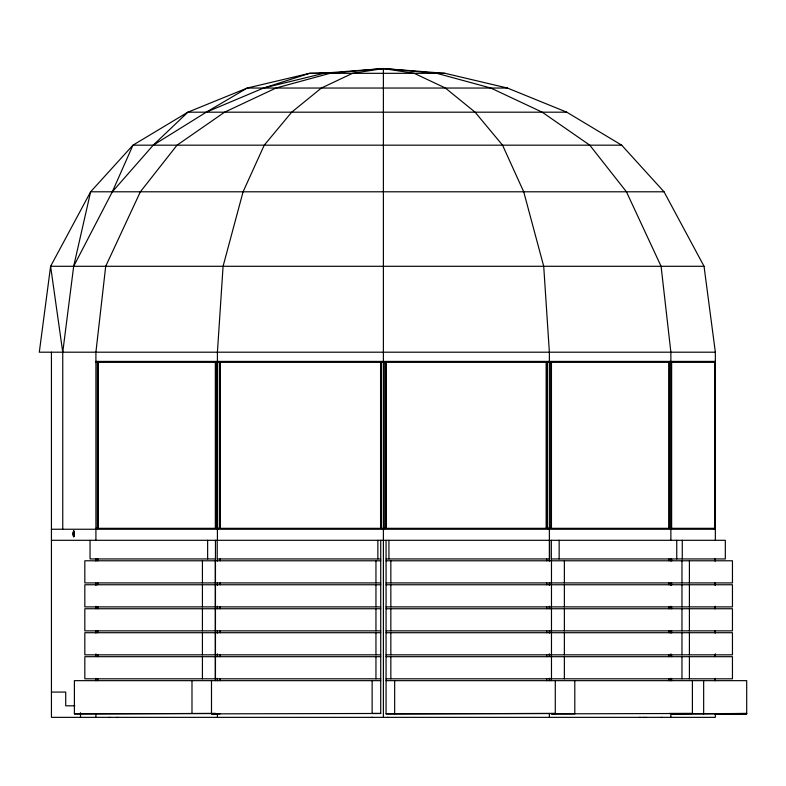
<?xml version="1.0" encoding="UTF-8"?>
<svg xmlns="http://www.w3.org/2000/svg" width="786" height="786" viewBox="0 0 786 786"><rect width="100%" height="100%" fill="white"/><g stroke="black" fill="none" stroke-linecap="round" stroke-linejoin="round"><path stroke-width="1.18" d="M62.752 529.243L62.752 352.197L73.678 266.287L90.626 191.794L132.962 145.174L187.883 112.182L247.226 88.042L309.576 73.324L329.973 72.813L323.812 73.324L263.585 88.042L206.266 112.182L153.221 145.174L112.329 191.794L73.678 266.287M74.139 536.327L74.424 534.657M112.329 191.794L132.962 145.174L621.687 145.174L664.023 191.794L704.04 266.287L715.348 352.197L715.348 540.306M74.159 536.081L73.668 536.926L72.892 534.755L73.668 530.629L74.424 532.898M153.221 145.174L187.883 112.182L566.775 112.182L621.687 145.174M206.266 112.182L247.226 88.042L507.432 88.042L566.775 112.182M263.585 88.042L309.576 73.324L445.072 73.324L507.432 88.042M445.072 73.324L383.391 68.549L352.55 73.324L321.376 88.042L291.704 112.182L264.243 145.174L243.08 191.794L223.077 266.287L217.417 352.197L217.417 540.306M670.88 540.306L670.88 352.197L661.085 266.287L626.432 191.794L589.765 145.174L542.202 112.182L490.808 88.042L436.81 73.324L383.391 68.549L329.973 73.324L275.974 88.042L224.59 112.182L177.027 145.174L140.36 191.794L105.707 266.287L95.912 352.197L95.912 540.306M549.375 561.066L549.375 352.197L543.716 266.287L523.712 191.794L502.539 145.174L475.088 112.182L445.416 88.042L414.232 73.324L383.391 68.549L321.71 73.324L321.71 72.813L323.812 73.324M319.46 73.324L329.973 72.813M703.657 713.855L746.7 713.472L671.598 713.855L703.657 713.855L703.657 680.656M74.395 713.855L215.462 713.472L74.395 713.855L74.395 680.656L380.719 680.656M692.397 680.656L692.397 713.472L551.33 713.855L574.802 713.855L574.802 680.656M211.493 680.656L211.493 713.855L380.719 713.472L380.719 540.306M386.064 540.306L386.064 713.855L555.289 713.472L555.289 680.656M386.064 713.855L555.289 713.472M664.023 191.794L90.626 191.794L50.609 266.287L39.3 352.197L715.348 352.197M704.04 266.287L50.609 266.287L62.752 352.197M95.912 361.422L715.348 361.422M95.912 362.346L219.716 362.346L219.716 528.32L95.912 528.32M715.348 362.346L547.076 362.346L547.076 528.32L715.348 528.32M51.434 529.243L715.348 529.243M51.434 540.306L725.321 540.306L725.321 558.944L551.33 558.944M215.462 558.944L90.046 558.944L90.046 540.306M380.719 558.944L217.221 558.944L217.221 540.306M386.064 558.944L549.561 558.944L549.561 540.306M380.719 560.782L84.829 560.782L84.829 582.917L380.719 582.917M386.064 560.782L732.454 560.782L732.454 582.917L386.064 582.917M380.719 584.755L84.829 584.755L84.829 606.89L380.719 606.89M386.064 584.755L732.454 584.755L732.454 606.89L386.064 606.89M380.719 608.737L84.829 608.737L84.829 630.863L380.719 630.863M386.064 608.737L732.454 608.737L732.454 630.863L386.064 630.863M380.719 632.71L84.829 632.71L84.829 654.836L380.719 654.836M386.064 632.71L732.454 632.71L732.454 654.836L386.064 654.836M380.719 656.683L84.829 656.683L84.829 678.809L380.719 678.809M386.064 656.683L732.454 656.683L732.454 678.809L386.064 678.809M386.064 680.656L746.7 680.656L746.7 713.855L714.631 713.855M51.434 692.073L65.719 692.073L65.719 705.808L74.827 705.808M380.719 713.472L372.132 713.472L372.132 680.656M668.925 713.472L692.397 713.472M211.493 713.855L220.09 713.855M108.645 717.451L110.531 717.451M116.426 717.451L118.313 717.451M371.375 717.451L372.76 717.451M386.948 717.451L388.333 717.451M638.989 717.451L640.688 717.451M643.027 717.451L644.717 717.451M645.385 717.451L646.76 717.451M660.957 717.451L662.333 717.451M714.415 713.57L746.7 713.855M74.159 531.474L73.727 530.923L73.019 532.898L73.727 536.632M715.348 558.62L715.348 561.066M715.348 583.045L715.348 585.482M715.348 606.242L715.348 608.688M715.348 630.667L715.348 633.103M715.348 653.864L715.348 656.3M715.348 678.279L715.348 680.725M715.348 713.688L715.348 717.353L51.434 717.353L51.434 352.197M714.828 362.346L714.828 528.32M714.592 362.346L714.592 528.32M714.631 558.944L714.631 560.782M714.631 582.917L714.631 584.755M714.631 606.89L714.631 608.737M714.631 630.863L714.631 632.71M714.631 654.836L714.631 656.683M714.631 678.809L714.631 680.656M714.012 361.422L714.012 362.346M714.012 528.32L713.924 529.243M689.41 560.782L689.41 582.917M689.41 584.755L689.41 606.89M689.41 608.737L689.41 630.863M689.41 632.71L689.41 654.836M689.41 656.683L689.41 678.809M682.277 540.306L682.277 558.944M681.963 560.782L681.963 582.917M681.963 584.755L681.963 606.89M681.963 608.737L681.963 630.863M681.963 632.71L681.963 654.836M681.963 656.683L681.963 678.809M676.746 540.306L676.746 558.944M671.637 362.346L671.637 528.32M671.598 558.944L671.598 560.782M671.598 582.917L671.598 584.755M671.598 606.89L671.598 608.737M671.598 630.863L671.598 632.71M671.598 654.836L671.598 656.683M671.598 678.809L671.598 680.656M671.401 362.346L671.401 528.32M670.88 558.62L670.88 561.066M670.88 583.045L670.88 585.482M670.88 606.242L670.88 608.688M670.88 630.667L670.88 633.103M670.88 653.864L670.88 656.3M670.88 678.279L670.88 680.725M670.88 713.688L670.88 717.353M669.898 361.422L669.898 362.346M669.898 528.32L669.898 529.243M669.544 361.422L669.544 362.346M669.633 528.32L669.633 529.243M669.456 362.346L669.456 528.32M668.925 558.944L668.925 560.782M668.925 582.917L668.925 584.755M668.925 606.89L668.925 608.737M668.925 630.863L668.925 632.71M668.925 654.836L668.925 656.683M668.925 678.809L668.925 680.656M668.807 362.346L668.807 528.32M564.368 560.782L564.368 582.917M564.368 584.755L564.368 606.89M564.368 608.737L564.368 630.863M564.368 632.71L564.368 654.836M564.368 656.683L564.368 678.809M559.151 540.306L559.151 558.944M551.477 560.782L551.477 582.917M551.477 584.755L551.477 606.89M551.477 608.737L551.477 630.863M551.477 632.71L551.477 654.836M551.477 656.683L551.477 678.809M551.448 362.346L551.448 528.32M551.33 540.306L551.33 560.782M551.33 582.917L551.33 584.755M551.33 606.89L551.33 608.737M551.33 630.863L551.33 632.71M551.33 654.836L551.33 656.683M551.33 678.809L551.33 680.656M550.79 362.346L550.79 528.32M549.375 583.045L549.375 585.482M549.375 606.242L549.375 608.688M549.375 630.667L549.375 633.103M549.375 653.864L549.375 656.3M549.375 678.279L549.375 680.725M549.375 713.688L549.375 717.353M549.011 361.422L549.011 362.346M548.657 528.32L548.657 529.243M548.392 361.422L548.392 362.346M548.392 528.32L548.392 529.243M547.439 362.346L547.439 528.32M546.702 558.944L546.702 560.782M546.702 582.917L546.702 584.755M546.702 606.89L546.702 608.737M546.702 630.863L546.702 632.71M546.702 654.836L546.702 656.683M546.702 678.809L546.702 680.656M546.191 362.346L546.191 528.32M394.66 680.656L394.66 713.855M390.839 560.782L390.839 582.917M390.839 584.755L390.839 606.89M390.839 608.737L390.839 630.863M390.839 632.71L390.839 654.836M390.839 656.683L390.839 678.809M388.932 540.306L388.932 558.944M386.221 362.346L386.221 528.32M384.973 362.346L384.973 528.32M383.755 361.422L383.755 362.346M383.755 528.32L383.755 529.243M383.391 68.549L383.391 717.353M383.037 361.422L383.037 362.346M380.571 362.346L380.571 528.32M377.86 540.306L377.86 558.944M375.954 560.782L375.954 582.917M375.954 584.755L375.954 606.89M375.954 608.737L375.954 630.863M375.954 632.71L375.954 654.836M375.954 656.683L375.954 678.809M220.09 558.944L220.09 560.782M220.09 582.917L220.09 584.755M220.09 606.89L220.09 608.737M220.09 630.863L220.09 632.71M220.09 654.836L220.09 656.683M220.09 678.809L220.09 680.656M219.353 362.346L219.353 528.32M218.39 361.422L218.39 362.346M218.135 528.32L218.135 529.243M217.771 361.422L217.771 362.346M217.771 528.32L217.771 529.243M217.417 558.62L217.417 561.066M217.417 583.045L217.417 585.482M217.417 606.242L217.417 608.688M217.417 630.667L217.417 633.103M217.417 653.864L217.417 656.3M217.417 678.279L217.417 680.725M217.417 713.688L217.417 717.353M216.327 362.346L216.327 528.32M216.003 362.346L216.003 528.32M215.462 540.306L215.462 680.656M215.344 362.346L215.344 528.32M215.315 560.782L215.315 582.917M215.315 584.755L215.315 606.89M215.315 608.737L215.315 630.863M215.315 632.71L215.315 654.836M215.315 656.683L215.315 678.809M207.632 540.306L207.632 558.944M202.424 560.782L202.424 582.917M202.424 584.755L202.424 606.89M202.424 608.737L202.424 630.863M202.424 632.71L202.424 654.836M202.424 656.683L202.424 678.809M191.99 680.656L191.99 713.472M98.309 362.346L98.309 528.32M97.985 362.346L97.985 528.32M97.867 558.944L97.867 560.782M97.867 582.917L97.867 584.755M97.867 606.89L97.867 608.737M97.867 630.863L97.867 632.71M97.867 654.836L97.867 656.683M97.867 678.809L97.867 680.656M97.326 362.346L97.326 528.32M96.894 361.422L96.894 362.346M96.894 528.32L96.894 529.243M95.912 558.62L95.912 561.066M95.912 583.045L95.912 585.482M95.912 606.242L95.912 608.688M95.912 630.667L95.912 633.103M95.912 653.864L95.912 656.3M95.912 678.279L95.912 680.725M95.912 713.688L95.912 717.353M80.506 712.735L80.506 717.353M74.444 532.8L74.444 534.755M380.925 362.346L220.247 362.346L220.247 528.32L380.925 528.32L380.925 362.346M385.337 362.346L381.456 362.346L381.456 528.32L385.337 528.32L385.337 362.346M546.545 362.346L385.867 362.346L385.867 528.32L546.545 528.32L546.545 362.346"/></g></svg>
